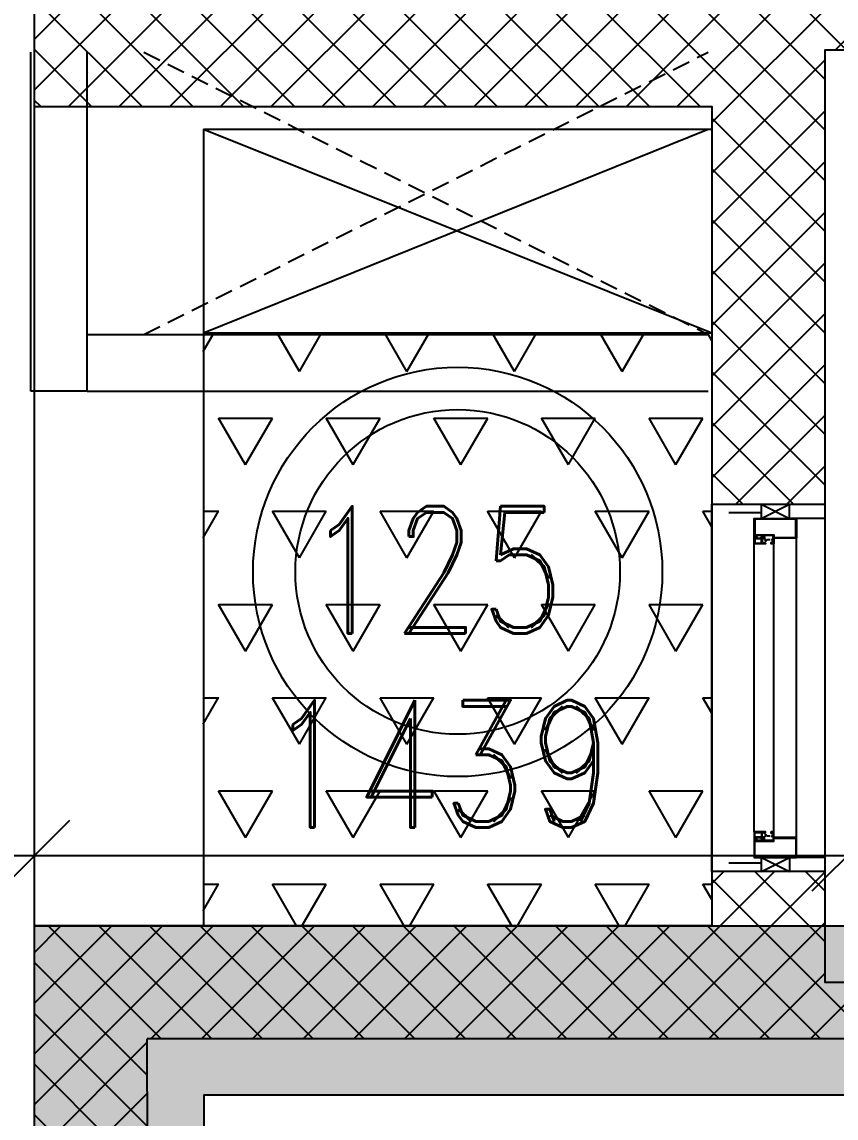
# Model space of a CAD drawing. Header units: millimetres. Extents: x 2061841 to 105821645, y -77612 to 48520811.
# Drawn here: x 105524454 to 105525896, y 48444586 to 48446526 of the extents above; entities that cross this region are included whole.
import ezdxf

# ---------------------------------------------------------------- set-up
doc = ezdxf.new("R2010")
doc.units = ezdxf.units.MM
doc.header["$LTSCALE"] = 10
doc.header["$MEASUREMENT"] = 0
doc.linetypes.add('HIDDEN2', pattern=[4.7625, 3.175, -1.5875])
for name, color, linetype in [('A-ELEV-HIDN', 54, 'HIDDEN2'), ('A-ELEV-LITE', 74, 'Continuous'), ('A-GLAZ-FRAM', 74, 'Continuous'), ('A-WALL', 3, 'Continuous'), ('A-WALL-CILL', 140, 'Continuous'), ('A-WALL-FNSH', 8, 'Continuous'), ('A-WALL-PATT', 54, 'Continuous'), ('AS-COLS', 2, 'Continuous'), ('S-BEAM', 4, 'Continuous'), ('S-CUTOUT', 6, 'Continuous'), ('S-OPENING', 6, 'Continuous'), ('S-slab thk.', 2, 'Continuous'), ('S-Sunk', 8, 'Continuous')]:
    doc.layers.add(name, color=color, linetype=linetype)
doc.layers.add('S-STRCOL HATCH', color=33, linetype='Continuous', lineweight=9)
doc.styles.add('200', font='romand.shx', dxfattribs={"width": 0.8, "height": 225})
doc.styles.add('RD', font='romand.shx', dxfattribs={"width": 0.9, "height": 225})
doc.dimstyles.new('GR1', dxfattribs={"dimtxt": 225, "dimasz": 125, "dimexe": 125, "dimexo": 100, "dimgap": 50, "dimtad": 1, "dimdec": 0, "dimzin": 3, "dimdsep": 46, "dimtxsty": '200', "dimblk1": 'OBLIQUE', "dimblk2": 'OBLIQUE', "dimsah": 1, "dimcen": 0.0625, "dimdle": 125, "dimclrd": 3, "dimclre": 3, "dimclrt": 2, "dimadec": 0, "dimazin": 0, "dimtfac": 1, "dimtdec": 0, "dimtix": 1, "dimtmove": 0, "dimatfit": 3, "dimfxl": 1, "dimtolj": 1, "dimtzin": 0, "dimarcsym": 0})

# ---------------------------------------------------------------- blocks, each defined once
blk = doc.blocks.new('Win clip')
for points in [[(14, 1.1), (14, 9), (17.6, 9), (17.6, 7.8), (18.8, 7.8), (18.8, 9), (20, 9), (20, 10.2), (0, 10.2), (0, 0), (3.4, 0), (3.4, -1.2), (2, -1.2), (2, -2.4), (4.6, -2.4), (4.6, 0), (16.8, 0), (16.8, -1.2), (15.4, -1.2), (15.4, -2.4), (18, -2.4), (18, 1.1)], [(1.2, 9), (12.7, 9), (12.7, 1.1), (1.2, 1.1)]]:
    blk.add_lwpolyline(points, close=True)
at = {"layer": 'Defpoints'}
blk.add_line((28, 2.7), (22, 2.7), dxfattribs=at)
blk = doc.blocks.new('*U701')
for p, q in [((70.2, 100), (590, 100)), ((70.4, 65.3), (590.2, 65.3)), ((60, 25), (590, 25))]:
    blk.add_line(p, q)
at = {"color": 251}
for p, q in [((0, 87.5), (25, 87.5)), ((25, 87.5), (0, 37.5)), ((0, 87.5), (25, 37.5)), ((650, 87.5), (625, 87.5)), ((625, 87.5), (650, 37.5)), ((650, 87.5), (625, 37.5)), ((25, 37.5), (0, 37.5)), ((625, 37.5), (650, 37.5))]:
    blk.add_line(p, q, dxfattribs=at)
for points in [[(62.5, 70), (62.5, 66.5), (55, 66.5), (55, 85.3), (58.8, 85.3), (58.8, 83.6), (60, 83.6), (60, 88.4), (58.8, 88.4), (58.8, 86.7), (55, 86.7), (55, 98.7), (58.8, 98.7), (58.8, 97), (60, 97), (60, 100), (25, 100), (25, 25), (60, 25), (60, 65.3), (70, 65.3), (70, 70)], [(587.5, 70), (587.5, 66.5), (595, 66.5), (595, 85.3), (591.2, 85.3), (591.2, 83.6), (590, 83.6), (590, 88.4), (591.2, 88.4), (591.2, 86.7), (595, 86.7), (595, 98.7), (591.2, 98.7), (591.2, 97), (590, 97), (590, 100), (625, 100), (625, 25), (590, 25), (590, 65.3), (580, 65.3), (580, 70)], [(69, 69), (67.8, 69), (67.8, 70), (70, 70), (67.8, 70), (67.8, 69), (69, 69), (69, 66.5), (63.5, 66.5), (63.5, 69)], [(581, 69), (582.2, 69), (582.2, 70), (580, 70), (582.2, 70), (582.2, 69), (581, 69), (581, 66.5), (586.5, 66.5), (586.5, 69)]]:
    blk.add_lwpolyline(points)
for points in [[(58.8, 26.2), (26.2, 26.2), (26.2, 98.8), (53.8, 98.8), (53.8, 65.3), (58.8, 65.3)], [(591.2, 26.2), (623.8, 26.2), (623.8, 98.8), (596.2, 98.8), (596.2, 65.3), (591.2, 65.3)], [(64.7, 80), (64.7, 79), (63.5, 79), (64.7, 79), (64.7, 80), (62.5, 80)], [(585.3, 80), (585.3, 79), (586.5, 79), (585.3, 79), (585.3, 80), (587.5, 80)]]:
    blk.add_lwpolyline(points, close=True)
at = {"layer": 'A-WALL-CILL'}
blk.add_line((625, -25), (25, -25), dxfattribs=at)
blk.add_lwpolyline([(0, 145.1), (0, 175.1), (650, 175.1), (650, 145.1)], dxfattribs=at)
at = {"layer": 'A-WALL-FNSH'}
for p, q in [((14.8, 87.5), (14.8, 145.1)), ((635.2, 87.5), (635.2, 145.1)), ((25, -25), (25, 35)), ((625, -25), (625, 35))]:
    blk.add_line(p, q, dxfattribs=at)
at = {"rotation": 270}
blk.add_blockref('Win clip', (60, 100), dxfattribs=at)
at = {"xscale": -1, "rotation": 90}
blk.add_blockref('Win clip', (590, 100), dxfattribs=at)
blk = doc.blocks.new('_Oblique')
at = {"color": 0, "linetype": 'ByBlock', "lineweight": -2}
blk.add_line((-0.5, -0.5), (0.5, 0.5), dxfattribs=at)
blk = doc.blocks.new('*D854')
at = {"layer": 'AS-COLS', "color": 3, "lineweight": -2, "transparency": 16777216}
for p, q in [((102761476.1, 48543041.3), (102761476.1, 48543190.3)), ((102762915.5, 48543041.3), (102762915.5, 48543190.3)), ((102761351.1, 48543065.3), (102763040.5, 48543065.3))]:
    blk.add_line(p, q, dxfattribs=at)
at = {"layer": 'Defpoints', "color": 0, "transparency": 16777216}
for p in [(102762915.5, 48543065.3), (102761476.1, 48542941.3), (102762915.5, 48542941.3)]:
    blk.add_point(p, dxfattribs=at)
at = {"layer": 'AS-COLS', "color": 3, "lineweight": -2, "transparency": 16777216, "xscale": 125, "yscale": 125, "zscale": 125, "rotation": 180}
blk.add_blockref('_Oblique', (102761476.1, 48543065.3), dxfattribs=at)
at = {"layer": 'AS-COLS', "color": 3, "lineweight": -2, "transparency": 16777216, "xscale": 125, "yscale": 125, "zscale": 125}
blk.add_blockref('_Oblique', (102762915.5, 48543065.3), dxfattribs=at)
at = {"layer": 'AS-COLS', "color": 2, "transparency": 16777216, "insert": (102762195.8, 48543227.8), "char_height": 225, "attachment_point": 5, "style": '200'}
blk.add_mtext('\\A1;1439', dxfattribs=at)
blk = doc.blocks.new('TOWER-A TYPICAL FLOOR FRAMING PLAN N')
at = {"layer": 'A-WALL-PATT'}
h = blk.add_hatch(dxfattribs=at)
h.set_pattern_fill('ANSI37', color=8, scale=20, angle=90)
h.set_pattern_definition([(135, (101708307.42, 48122568.903), (-44.9012806, -44.9012806), []), (225, (101708307.42, 48122568.903), (44.9012806, -44.9012806), [])])
h.paths.add_polyline_path([(102761475.5, 48546037.3), (102761675.5, 48546037.3), (102761675.5, 48546116.3), (102761475.5, 48546116.3)])
h.paths.add_polyline_path([(102762675.5, 48543687.2), (102762875.5, 48543687.2), (102762875.5, 48544491.3), (102765325.5, 48544491.3), (102765325.5, 48543738), (102765425.5, 48543738), (102765425.5, 48544491.3), (102765525.7, 48544491.3), (102765525.7, 48544591.3), (102765425.5, 48544591.3), (102765425.5, 48545191.3), (102765325.5, 48545191.3), (102765325.5, 48544591.3), (102764225.5, 48544591.3), (102764225.5, 48545212.2), (102764125.5, 48545212.2), (102764125.5, 48544591.3), (102761675.5, 48544591.3), (102761675.5, 48545311.5), (102761475.7, 48545311.5), (102761475.8, 48544391.3), (102762675.5, 48544391.3)])
h.paths.add_polyline_path([(102762875.5, 48543037.2), (102762675.5, 48543037.2), (102762675.5, 48542941.3), (102761476.1, 48542941.3), (102761476.6, 48539691.3), (102761676.6, 48539691.3), (102761676.1, 48542741.3), (102764200.6, 48542741.3), (102764200.6, 48542841.3), (102762875.5, 48542841.3)])
at = {"layer": 'S-STRCOL HATCH'}
h = blk.add_hatch(color=256, dxfattribs=at)
h.dxf.hatch_style = 1
h.paths.add_polyline_path([(102761776.1, 48541441.7), (102761476.1, 48541441.7), (102761476.1, 48542941.3), (102762915.5, 48542941.3), (102762915.5, 48542641.3), (102761776.1, 48542641.3), (102761776.1, 48541441.7)])
at = {"layer": 'S-Sunk'}
h = blk.add_hatch(dxfattribs=at)
h.set_pattern_fill('TRIANG', color=8, scale=20, style=0)
h.set_pattern_definition([(60, (100816.75, 0), (-95.24999982, 164.97783931), [95.25, -95.25]), (120, (100816.75, 0), (-190.49999982, 1e-07), [95.25, -95.25]), (0, (100769.12, 82.49), (95.25, 164.9778392), [95.25, -95.25])])
h.paths.add_polyline_path([(102761775.5, 48543991), (102762675.5, 48543991), (102762675.5, 48542941.3), (102761775.5, 48542941.3)])
at = {"layer": 'A-ELEV-HIDN'}
for p, q in [((102761669.8, 48544487.7, 0), (102762669.1, 48543987.7, 0)), ((102761669.8, 48543987.7, 0), (102762669.1, 48544487.7, 0))]:
    blk.add_line(p, q, dxfattribs=at)
at = {"layer": 'A-ELEV-LITE'}
for p, q in [((102761469.6, 48543887.7, 0), (102761469.6, 48544487.7, 0)), ((102761569.6, 48543887.7, 0), (102761569.6, 48544487.7, 0)), ((102761569.6, 48543987.7, 0), (102762669.1, 48543987.7, 0)), ((102761569.6, 48543887.7, 0), (102761469.6, 48543887.7, 0)), ((102761569.6, 48543887.7, 0), (102762669.1, 48543887.7, 0))]:
    blk.add_line(p, q, dxfattribs=at)
at = {"layer": 'A-WALL', "color": 8}
for p, q in [((102761476.6, 48539691.3, 0), (102761476.1, 48542941.3, 0)), ((102761676.6, 48539691.3, 0), (102761676.1, 48542741.3, 0))]:
    blk.add_line(p, q, dxfattribs=at)
at = {"layer": 'A-WALL', "color": 8, "elevation": 0}
for points in [[(102761475.7, 48545311.5), (102761475.8, 48544391.3), (102762675.5, 48544391.3), (102762675.5, 48543687.2)], [(102761675.5, 48545311.5), (102761675.5, 48544591.3), (102764125.5, 48544591.3), (102764125.5, 48545212.2), (102764225.5, 48545212.2), (102764225.5, 48544591.3), (102765325.5, 48544591.3), (102765325.5, 48545191.3), (102765425.5, 48545191.3), (102765425.5, 48544591.3), (102765525.7, 48544591.3), (102765525.7, 48544491.3), (102765425.5, 48544491.3), (102765425.5, 48543738), (102765325.5, 48543738), (102765325.5, 48544491.3), (102762875.5, 48544491.3), (102762875.5, 48543687.2)], [(102762675.5, 48543037.2), (102762675.5, 48542941.3), (102761476.1, 48542941.3)], [(102762875.5, 48543037.2), (102762875.5, 48542841.3), (102764200.6, 48542841.3), (102764200.6, 48542741.3), (102761676.1, 48542741.3)]]:
    blk.add_lwpolyline(points, dxfattribs=at)
blk.add_lwpolyline([(102762675.5, 48543687.2), (102762875.5, 48543687.2), (102762875.5, 48543037.2), (102762675.5, 48543037.2)], close=True, dxfattribs=at)
at = {"layer": 'AS-COLS', "color": 1, "elevation": 0}
blk.add_lwpolyline([(102761776.1, 48541441.7), (102761476.1, 48541441.7), (102761476.1, 48542941.3), (102762915.5, 48542941.3), (102762915.5, 48542641.3), (102761776.1, 48542641.3)], close=True, dxfattribs=at)
at = {"layer": 'S-BEAM'}
for p, q in [((102761475.5, 48546116.3), (102761475.5, 48542941.3)), ((102761775.5, 48544351.3), (102761775.5, 48542941.3)), ((102761775.5, 48544351.3, 0), (102762675.2, 48544351.3, 0)), ((102762675.2, 48544351.3, 0), (102762675.2, 48542941.3, 0)), ((102761775.5, 48543991), (102762675.2, 48543991))]:
    blk.add_line(p, q, dxfattribs=at)
at = {"layer": 'S-CUTOUT'}
for p, q in [((102761775.5, 48544351.3, 0), (102762675.5, 48543991)), ((102761775.5, 48543991), (102762669.1, 48544351.3, 0))]:
    blk.add_line(p, q, dxfattribs=at)
at = {"layer": 'S-slab thk.'}
for radius in [362.3, 287.3]:
    blk.add_circle((102762225.5, 48543567.5), radius, dxfattribs=at)
at = {"layer": 'A-GLAZ-FRAM', "color": 252, "rotation": 90.00318500873543}
blk.add_blockref('*U701', (102762850.6, 48543037.2, 0), dxfattribs=at)
at = {"layer": 'S-slab thk.', "style": 'RD', "width": 0.8}
blk.add_text('125', height=225, rotation=0.0003, dxfattribs=at).set_placement((102761954.1, 48543458.7))
at = {"layer": 'AS-COLS', "color": 6}
dim = blk.add_linear_dim(base=(102762915.5, 48543065.3, 0), p1=(102761476.1, 48542941.3, 0), p2=(102762915.5, 48542941.3, 0), dimstyle='GR1', dxfattribs=at)
dim.commit()
dim.dimension.update_dxf_attribs({"geometry": '*D854', "text_midpoint": (102762195.8, 48543227.8, 0)})

msp = doc.modelspace()

# ---------------------------------------------------------------- block references
at = {"layer": 'S-OPENING'}
msp.add_blockref('TOWER-A TYPICAL FLOOR FRAMING PLAN N', (2763000.3, -98014.7), dxfattribs=at)

doc.saveas('drawing.dxf')
